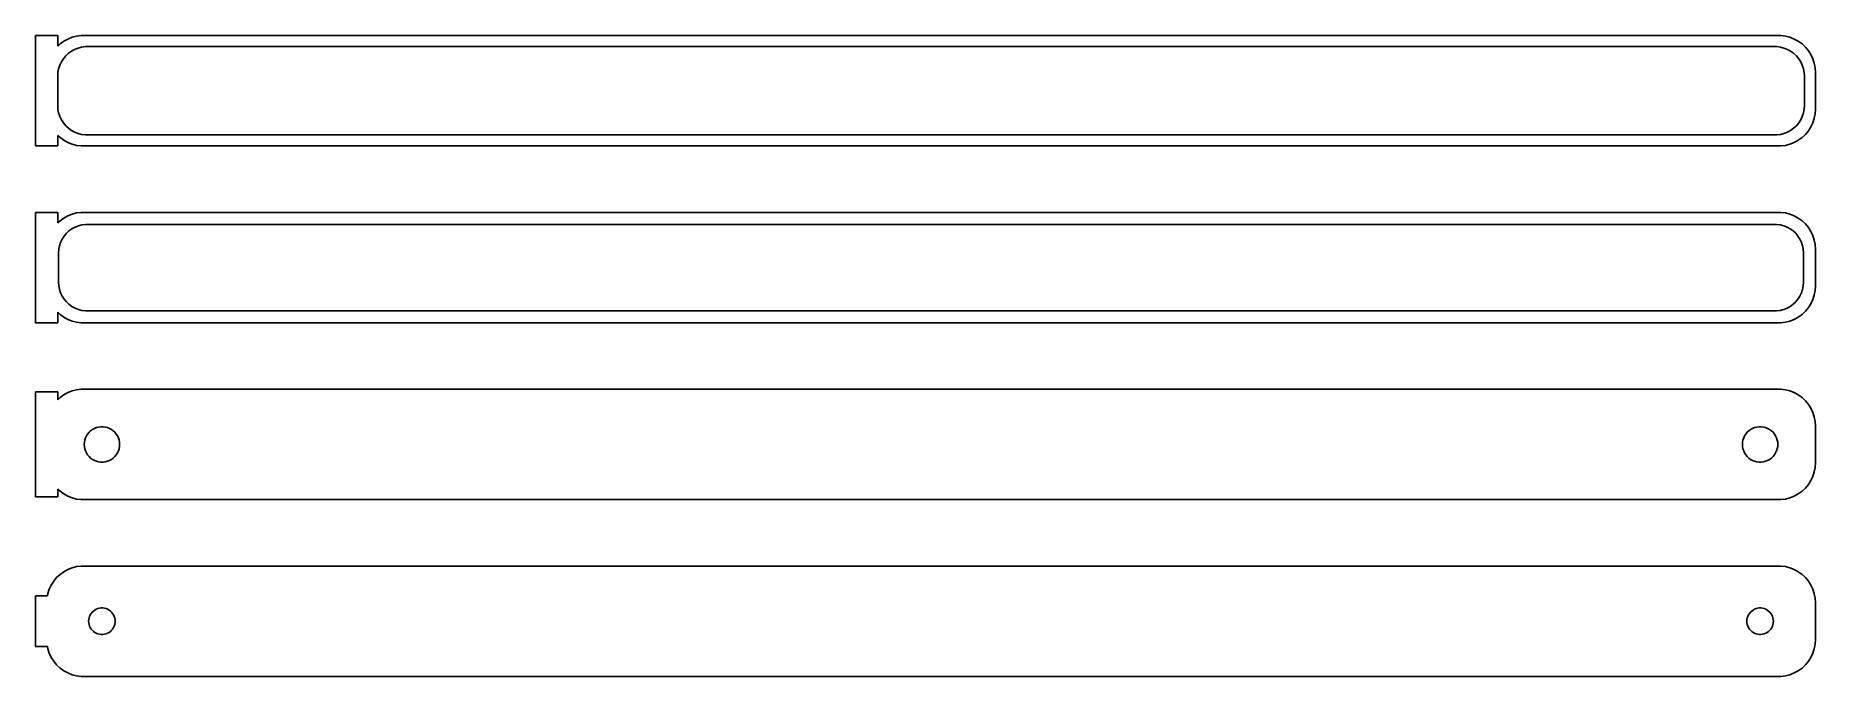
# Model space of a CAD drawing. Header units: metres. Extents: x -122 to 120, y 65 to 151.
import ezdxf

# ---------------------------------------------------------------- set-up
doc = ezdxf.new("R2010")
doc.units = ezdxf.units.M

msp = doc.modelspace()

# ---------------------------------------------------------------- linework, layer by layer
for p, q in [((-118.5, 151.49), (-121.5, 151.49)), ((-121.5, 151.49), (-121.5, 136.51)), ((-118.5, 150.059), (-118.5, 151.49)), ((-118.187, 150.353), (-118.5, 150.059)), ((-117.679, 150.722), (-118.187, 150.353)), ((-117.129, 151.024), (-117.679, 150.722)), ((-116.545, 151.255), (-117.129, 151.024)), ((-115.937, 151.411), (-116.545, 151.255)), ((-116.203, 149.619), (-115.736, 149.804)), ((-115.314, 151.49), (-115.937, 151.411)), ((-115.736, 149.804), (-115.25, 149.929)), ((115.314, 151.49), (-115.314, 151.49)), ((-115.25, 149.929), (-114.751, 149.992)), ((-114.751, 149.992), (114.751, 149.992)), ((114.751, 149.992), (115.25, 149.929)), ((115.25, 149.929), (115.736, 149.804)), ((115.937, 151.411), (115.314, 151.49)), ((115.736, 149.804), (116.203, 149.619)), ((116.545, 151.255), (115.937, 151.411)), ((117.129, 151.024), (116.545, 151.255)), ((117.679, 150.722), (117.129, 151.024)), ((118.187, 150.353), (117.679, 150.722)), ((118.645, 149.923), (118.187, 150.353)), ((119.045, 149.439), (118.645, 149.923)), ((-118.374, 146.995), (-118.219, 147.472)), ((-118.219, 147.472), (-118.005, 147.927)), ((-118.005, 147.927), (-117.736, 148.351)), ((-117.736, 148.351), (-117.416, 148.738)), ((-117.416, 148.738), (-117.05, 149.082)), ((-117.05, 149.082), (-116.643, 149.377)), ((-116.643, 149.377), (-116.203, 149.619)), ((116.203, 149.619), (116.643, 149.377)), ((116.643, 149.377), (117.05, 149.082)), ((117.05, 149.082), (117.416, 148.738)), ((117.416, 148.738), (117.736, 148.351)), ((117.736, 148.351), (118.005, 147.927)), ((118.005, 147.927), (118.219, 147.472)), ((118.219, 147.472), (118.374, 146.995)), ((119.382, 148.909), (119.045, 149.439)), ((119.649, 148.341), (119.382, 148.909)), ((119.843, 147.743), (119.649, 148.341)), ((119.961, 147.127), (119.843, 147.743)), ((-118.5, 146), (-118.468, 146.501)), ((-118.5, 142), (-118.5, 146)), ((-118.468, 146.501), (-118.374, 146.995)), ((118.374, 146.995), (118.468, 146.501)), ((118.468, 146.501), (118.5, 146)), ((118.5, 146), (118.5, 142)), ((120, 146.5), (119.961, 147.127)), ((120, 141.5), (120, 146.5)), ((-118.468, 141.499), (-118.5, 142)), ((-118.374, 141.005), (-118.468, 141.499)), ((-118.219, 140.528), (-118.374, 141.005)), ((-118.005, 140.073), (-118.219, 140.528)), ((-117.736, 139.649), (-118.005, 140.073)), ((118.005, 140.073), (117.736, 139.649)), ((118.219, 140.528), (118.005, 140.073)), ((118.374, 141.005), (118.219, 140.528)), ((118.468, 141.499), (118.374, 141.005)), ((118.5, 142), (118.468, 141.499)), ((119.649, 139.659), (119.843, 140.257)), ((119.843, 140.257), (119.961, 140.873)), ((119.961, 140.873), (120, 141.5)), ((-118.5, 137.941), (-118.187, 137.647)), ((-118.5, 136.51), (-118.5, 137.941)), ((-117.416, 139.262), (-117.736, 139.649)), ((-117.05, 138.918), (-117.416, 139.262)), ((-116.643, 138.623), (-117.05, 138.918)), ((-116.203, 138.381), (-116.643, 138.623)), ((-115.736, 138.196), (-116.203, 138.381)), ((-115.25, 138.071), (-115.736, 138.196)), ((-114.751, 138.008), (-115.25, 138.071)), ((114.751, 138.008), (-114.751, 138.008)), ((115.25, 138.071), (114.751, 138.008)), ((115.736, 138.196), (115.25, 138.071)), ((116.203, 138.381), (115.736, 138.196)), ((116.643, 138.623), (116.203, 138.381)), ((117.05, 138.918), (116.643, 138.623)), ((117.416, 139.262), (117.05, 138.918)), ((117.736, 139.649), (117.416, 139.262)), ((118.187, 137.647), (118.645, 138.077)), ((118.645, 138.077), (119.045, 138.561)), ((119.045, 138.561), (119.382, 139.091)), ((119.382, 139.091), (119.649, 139.659)), ((-121.5, 136.51), (-118.5, 136.51)), ((-118.187, 137.647), (-117.679, 137.278)), ((-117.679, 137.278), (-117.129, 136.976)), ((-117.129, 136.976), (-116.545, 136.745)), ((-116.545, 136.745), (-115.937, 136.589)), ((-115.937, 136.589), (-115.314, 136.51)), ((-115.314, 136.51), (115.314, 136.51)), ((115.314, 136.51), (115.937, 136.589)), ((115.937, 136.589), (116.545, 136.745)), ((116.545, 136.745), (117.129, 136.976)), ((117.129, 136.976), (117.679, 137.278)), ((117.679, 137.278), (118.187, 137.647)), ((-118.5, 127.49), (-121.5, 127.49)), ((-121.5, 127.49), (-121.5, 112.51)), ((-118.5, 126.059), (-118.5, 127.49)), ((-118.187, 126.353), (-118.5, 126.059)), ((-117.679, 126.722), (-118.187, 126.353)), ((-117.129, 127.024), (-117.679, 126.722)), ((-116.545, 127.255), (-117.129, 127.024)), ((-115.937, 127.411), (-116.545, 127.255)), ((-116.149, 125.504), (-115.697, 125.683)), ((-115.314, 127.49), (-115.937, 127.411)), ((-115.697, 125.683), (-115.226, 125.804)), ((115.314, 127.49), (-115.314, 127.49)), ((-115.226, 125.804), (-114.743, 125.865)), ((-114.743, 125.865), (114.743, 125.865)), ((114.743, 125.865), (115.226, 125.804)), ((115.226, 125.804), (115.697, 125.683)), ((115.937, 127.411), (115.314, 127.49)), ((115.697, 125.683), (116.149, 125.504)), ((116.545, 127.255), (115.937, 127.411)), ((117.129, 127.024), (116.545, 127.255)), ((117.679, 126.722), (117.129, 127.024)), ((118.187, 126.353), (117.679, 126.722)), ((118.645, 125.923), (118.187, 126.353)), ((119.045, 125.439), (118.645, 125.923)), ((-118.251, 122.963), (-118.101, 123.426)), ((-118.101, 123.426), (-117.894, 123.866)), ((-117.894, 123.866), (-117.633, 124.276)), ((-117.633, 124.276), (-117.323, 124.651)), ((-117.323, 124.651), (-116.969, 124.984)), ((-116.969, 124.984), (-116.575, 125.27)), ((-116.575, 125.27), (-116.149, 125.504)), ((116.149, 125.504), (116.575, 125.27)), ((116.575, 125.27), (116.969, 124.984)), ((116.969, 124.984), (117.323, 124.651)), ((117.323, 124.651), (117.633, 124.276)), ((117.633, 124.276), (117.894, 123.866)), ((117.894, 123.866), (118.101, 123.426)), ((118.101, 123.426), (118.251, 122.963)), ((119.382, 124.909), (119.045, 125.439)), ((119.649, 124.341), (119.382, 124.909)), ((119.843, 123.743), (119.649, 124.341)), ((119.961, 123.127), (119.843, 123.743)), ((-118.373, 122), (-118.342, 122.485)), ((-118.373, 118), (-118.373, 122)), ((-118.342, 122.485), (-118.251, 122.963)), ((118.251, 122.963), (118.342, 122.485)), ((118.342, 122.485), (118.373, 122)), ((118.373, 122), (118.373, 118)), ((120, 122.5), (119.961, 123.127)), ((120, 117.5), (120, 122.5)), ((-118.342, 117.515), (-118.373, 118)), ((-118.251, 117.037), (-118.342, 117.515)), ((-118.101, 116.574), (-118.251, 117.037)), ((-117.894, 116.134), (-118.101, 116.574)), ((-117.633, 115.724), (-117.894, 116.134)), ((117.894, 116.134), (117.633, 115.724)), ((118.101, 116.574), (117.894, 116.134)), ((118.251, 117.037), (118.101, 116.574)), ((118.342, 117.515), (118.251, 117.037)), ((118.373, 118), (118.342, 117.515)), ((119.649, 115.659), (119.843, 116.257)), ((119.843, 116.257), (119.961, 116.873)), ((119.961, 116.873), (120, 117.5)), ((-118.5, 113.941), (-118.187, 113.647)), ((-118.5, 112.51), (-118.5, 113.941)), ((-118.187, 113.647), (-117.679, 113.278)), ((-117.323, 115.349), (-117.633, 115.724)), ((-116.969, 115.016), (-117.323, 115.349)), ((-116.575, 114.73), (-116.969, 115.016)), ((-116.149, 114.496), (-116.575, 114.73)), ((-115.697, 114.317), (-116.149, 114.496)), ((-115.226, 114.196), (-115.697, 114.317)), ((-114.743, 114.135), (-115.226, 114.196)), ((114.743, 114.135), (-114.743, 114.135)), ((115.226, 114.196), (114.743, 114.135)), ((115.697, 114.317), (115.226, 114.196)), ((116.149, 114.496), (115.697, 114.317)), ((116.575, 114.73), (116.149, 114.496)), ((116.969, 115.016), (116.575, 114.73)), ((117.323, 115.349), (116.969, 115.016)), ((117.633, 115.724), (117.323, 115.349)), ((117.679, 113.278), (118.187, 113.647)), ((118.187, 113.647), (118.645, 114.077)), ((118.645, 114.077), (119.045, 114.561)), ((119.045, 114.561), (119.382, 115.091)), ((119.382, 115.091), (119.649, 115.659)), ((-121.5, 112.51), (-118.5, 112.51)), ((-117.679, 113.278), (-117.129, 112.976)), ((-117.129, 112.976), (-116.545, 112.745)), ((-116.545, 112.745), (-115.937, 112.589)), ((-115.937, 112.589), (-115.314, 112.51)), ((-115.314, 112.51), (115.314, 112.51)), ((115.314, 112.51), (115.937, 112.589)), ((115.937, 112.589), (116.545, 112.745)), ((116.545, 112.745), (117.129, 112.976)), ((117.129, 112.976), (117.679, 113.278)), ((-118.5, 103.115), (-121.5, 103.115)), ((-121.5, 103.115), (-121.5, 88.8852)), ((-118.5, 102.059), (-118.5, 103.115)), ((-118.187, 102.353), (-118.5, 102.059)), ((-117.679, 102.722), (-118.187, 102.353)), ((-117.129, 103.024), (-117.679, 102.722)), ((-116.545, 103.255), (-117.129, 103.024)), ((-115.937, 103.411), (-116.545, 103.255)), ((-115.314, 103.49), (-115.937, 103.411)), ((115.314, 103.49), (-115.314, 103.49)), ((115.937, 103.411), (115.314, 103.49)), ((116.545, 103.255), (115.937, 103.411)), ((117.129, 103.024), (116.545, 103.255)), ((117.679, 102.722), (117.129, 103.024)), ((118.187, 102.353), (117.679, 102.722)), ((118.645, 101.923), (118.187, 102.353)), ((119.045, 101.439), (118.645, 101.923)), ((119.382, 100.909), (119.045, 101.439)), ((119.649, 100.341), (119.382, 100.909)), ((119.843, 99.7434), (119.649, 100.341)), ((119.961, 99.1267), (119.843, 99.7434)), ((120, 98.5), (119.961, 99.1267)), ((-114.825, 96.5968), (-114.731, 96.8835)), ((-114.731, 96.8835), (-114.603, 97.1562)), ((-114.603, 97.1562), (-114.442, 97.4107)), ((-114.442, 97.4107), (-114.25, 97.6429)), ((-114.25, 97.6429), (-114.03, 97.8492)), ((-114.03, 97.8492), (-113.786, 98.0264)), ((-113.786, 98.0264), (-113.522, 98.1716)), ((-113.522, 98.1716), (-113.242, 98.2825)), ((-113.242, 98.2825), (-112.95, 98.3575)), ((-112.95, 98.3575), (-112.651, 98.3953)), ((-112.651, 98.3953), (-112.349, 98.3953)), ((-112.349, 98.3953), (-112.05, 98.3575)), ((-112.05, 98.3575), (-111.758, 98.2825)), ((-111.758, 98.2825), (-111.478, 98.1716)), ((-111.478, 98.1716), (-111.214, 98.0264)), ((-111.214, 98.0264), (-110.97, 97.8492)), ((-110.97, 97.8492), (-110.75, 97.6429)), ((-110.75, 97.6429), (-110.558, 97.4107)), ((-110.558, 97.4107), (-110.397, 97.1562)), ((-110.397, 97.1562), (-110.269, 96.8835)), ((-110.269, 96.8835), (-110.175, 96.5968)), ((110.175, 96.5968), (110.269, 96.8835)), ((110.269, 96.8835), (110.397, 97.1562)), ((110.397, 97.1562), (110.558, 97.4107)), ((110.558, 97.4107), (110.75, 97.6429)), ((110.75, 97.6429), (110.97, 97.8492)), ((110.97, 97.8492), (111.214, 98.0264)), ((111.214, 98.0264), (111.478, 98.1716)), ((111.478, 98.1716), (111.758, 98.2825)), ((111.758, 98.2825), (112.05, 98.3575)), ((112.05, 98.3575), (112.349, 98.3953)), ((112.349, 98.3953), (112.651, 98.3953)), ((112.651, 98.3953), (112.95, 98.3575)), ((112.95, 98.3575), (113.242, 98.2825)), ((113.242, 98.2825), (113.522, 98.1716)), ((113.522, 98.1716), (113.786, 98.0264)), ((113.786, 98.0264), (114.03, 97.8492)), ((114.03, 97.8492), (114.25, 97.6429)), ((114.25, 97.6429), (114.442, 97.4107)), ((114.442, 97.4107), (114.603, 97.1562)), ((114.603, 97.1562), (114.731, 96.8835)), ((114.731, 96.8835), (114.825, 96.5968)), ((120, 93.5), (120, 98.5)), ((-114.9, 96), (-114.881, 96.3008)), ((-114.881, 95.6992), (-114.9, 96)), ((-114.881, 96.3008), (-114.825, 96.5968)), ((-114.825, 95.4032), (-114.881, 95.6992)), ((-114.731, 95.1165), (-114.825, 95.4032)), ((-114.603, 94.8438), (-114.731, 95.1165)), ((-114.442, 94.5893), (-114.603, 94.8438)), ((-114.25, 94.3571), (-114.442, 94.5893)), ((-114.03, 94.1508), (-114.25, 94.3571)), ((-110.75, 94.3571), (-110.97, 94.1508)), ((-110.558, 94.5893), (-110.75, 94.3571)), ((-110.397, 94.8438), (-110.558, 94.5893)), ((-110.269, 95.1165), (-110.397, 94.8438)), ((-110.175, 95.4032), (-110.269, 95.1165)), ((-110.175, 96.5968), (-110.119, 96.3008)), ((-110.119, 95.6992), (-110.175, 95.4032)), ((-110.119, 96.3008), (-110.1, 96)), ((-110.1, 96), (-110.119, 95.6992)), ((110.1, 96), (110.119, 96.3008)), ((110.119, 95.6992), (110.1, 96)), ((110.119, 96.3008), (110.175, 96.5968)), ((110.175, 95.4032), (110.119, 95.6992)), ((110.269, 95.1165), (110.175, 95.4032)), ((110.397, 94.8438), (110.269, 95.1165)), ((110.558, 94.5893), (110.397, 94.8438)), ((110.75, 94.3571), (110.558, 94.5893)), ((110.97, 94.1508), (110.75, 94.3571)), ((114.25, 94.3571), (114.03, 94.1508)), ((114.442, 94.5893), (114.25, 94.3571)), ((114.603, 94.8438), (114.442, 94.5893)), ((114.731, 95.1165), (114.603, 94.8438)), ((114.825, 95.4032), (114.731, 95.1165)), ((114.825, 96.5968), (114.881, 96.3008)), ((114.881, 95.6992), (114.825, 95.4032)), ((114.881, 96.3008), (114.9, 96)), ((114.9, 96), (114.881, 95.6992)), ((-113.786, 93.9736), (-114.03, 94.1508)), ((-113.522, 93.8284), (-113.786, 93.9736)), ((-113.242, 93.7175), (-113.522, 93.8284)), ((-112.95, 93.6425), (-113.242, 93.7175)), ((-112.651, 93.6047), (-112.95, 93.6425)), ((-112.349, 93.6047), (-112.651, 93.6047)), ((-112.05, 93.6425), (-112.349, 93.6047)), ((-111.758, 93.7175), (-112.05, 93.6425)), ((-111.478, 93.8284), (-111.758, 93.7175)), ((-111.214, 93.9736), (-111.478, 93.8284)), ((-110.97, 94.1508), (-111.214, 93.9736)), ((111.214, 93.9736), (110.97, 94.1508)), ((111.478, 93.8284), (111.214, 93.9736)), ((111.758, 93.7175), (111.478, 93.8284)), ((112.05, 93.6425), (111.758, 93.7175)), ((112.349, 93.6047), (112.05, 93.6425)), ((112.651, 93.6047), (112.349, 93.6047)), ((112.95, 93.6425), (112.651, 93.6047)), ((113.242, 93.7175), (112.95, 93.6425)), ((113.522, 93.8284), (113.242, 93.7175)), ((113.786, 93.9736), (113.522, 93.8284)), ((114.03, 94.1508), (113.786, 93.9736)), ((119.649, 91.6594), (119.843, 92.2566)), ((119.843, 92.2566), (119.961, 92.8733)), ((119.961, 92.8733), (120, 93.5)), ((-118.5, 88.8852), (-118.5, 89.9413)), ((-118.5, 89.9413), (-118.187, 89.6474)), ((-118.187, 89.6474), (-117.679, 89.2784)), ((117.679, 89.2784), (118.187, 89.6474)), ((118.187, 89.6474), (118.645, 90.0773)), ((118.645, 90.0773), (119.045, 90.5611)), ((119.045, 90.5611), (119.382, 91.0912)), ((119.382, 91.0912), (119.649, 91.6594)), ((-121.5, 88.8852), (-118.5, 88.8852)), ((-117.679, 89.2784), (-117.129, 88.9759)), ((-117.129, 88.9759), (-116.545, 88.7447)), ((-116.545, 88.7447), (-115.937, 88.5886)), ((-115.937, 88.5886), (-115.314, 88.5099)), ((-115.314, 88.5099), (115.314, 88.5099)), ((115.314, 88.5099), (115.937, 88.5886)), ((115.937, 88.5886), (116.545, 88.7447)), ((116.545, 88.7447), (117.129, 88.9759)), ((117.129, 88.9759), (117.679, 89.2784)), ((-119.045, 77.4389), (-119.382, 76.9088)), ((-118.645, 77.9227), (-119.045, 77.4389)), ((-118.187, 78.3526), (-118.645, 77.9227)), ((-117.679, 78.7216), (-118.187, 78.3526)), ((-117.129, 79.0241), (-117.679, 78.7216)), ((-116.545, 79.2553), (-117.129, 79.0241)), ((-115.937, 79.4114), (-116.545, 79.2553)), ((-115.314, 79.4901), (-115.937, 79.4114)), ((115.314, 79.4901), (-115.314, 79.4901)), ((115.937, 79.4114), (115.314, 79.4901)), ((116.545, 79.2553), (115.937, 79.4114)), ((117.129, 79.0241), (116.545, 79.2553)), ((117.679, 78.7216), (117.129, 79.0241)), ((118.187, 78.3526), (117.679, 78.7216)), ((118.645, 77.9227), (118.187, 78.3526)), ((119.045, 77.4389), (118.645, 77.9227)), ((119.382, 76.9088), (119.045, 77.4389)), ((-119.9, 75.4442), (-121.5, 75.4442)), ((-121.5, 75.4442), (-121.5, 68.5558)), ((-119.843, 75.7434), (-119.9, 75.4442)), ((-119.649, 76.3406), (-119.843, 75.7434)), ((-119.382, 76.9088), (-119.649, 76.3406)), ((119.649, 76.3406), (119.382, 76.9088)), ((119.843, 75.7434), (119.649, 76.3406)), ((119.961, 75.1267), (119.843, 75.7434)), ((120, 74.5), (119.961, 75.1267)), ((-114.243, 72.4476), (-114.174, 72.6626)), ((-114.174, 72.6626), (-114.077, 72.8671)), ((-114.077, 72.8671), (-113.956, 73.058)), ((-113.956, 73.058), (-113.812, 73.2322)), ((-113.812, 73.2322), (-113.647, 73.3869)), ((-113.647, 73.3869), (-113.464, 73.5198)), ((-113.464, 73.5198), (-113.266, 73.6287)), ((-113.266, 73.6287), (-113.056, 73.7119)), ((-113.056, 73.7119), (-112.837, 73.7681)), ((-112.837, 73.7681), (-112.613, 73.7964)), ((-112.613, 73.7964), (-112.387, 73.7964)), ((-112.387, 73.7964), (-112.163, 73.7681)), ((-112.163, 73.7681), (-111.944, 73.7119)), ((-111.944, 73.7119), (-111.734, 73.6287)), ((-111.734, 73.6287), (-111.536, 73.5198)), ((-111.536, 73.5198), (-111.353, 73.3869)), ((-111.353, 73.3869), (-111.188, 73.2322)), ((-111.188, 73.2322), (-111.044, 73.058)), ((-111.044, 73.058), (-110.923, 72.8671)), ((-110.923, 72.8671), (-110.826, 72.6626)), ((-110.826, 72.6626), (-110.757, 72.4476)), ((110.757, 72.4476), (110.826, 72.6626)), ((110.826, 72.6626), (110.923, 72.8671)), ((110.923, 72.8671), (111.044, 73.058)), ((111.044, 73.058), (111.188, 73.2322)), ((111.188, 73.2322), (111.353, 73.3869)), ((111.353, 73.3869), (111.536, 73.5198)), ((111.536, 73.5198), (111.734, 73.6287)), ((111.734, 73.6287), (111.944, 73.7119)), ((111.944, 73.7119), (112.163, 73.7681)), ((112.163, 73.7681), (112.387, 73.7964)), ((112.387, 73.7964), (112.613, 73.7964)), ((112.613, 73.7964), (112.837, 73.7681)), ((112.837, 73.7681), (113.056, 73.7119)), ((113.056, 73.7119), (113.266, 73.6287)), ((113.266, 73.6287), (113.464, 73.5198)), ((113.464, 73.5198), (113.647, 73.3869)), ((113.647, 73.3869), (113.812, 73.2322)), ((113.812, 73.2322), (113.956, 73.058)), ((113.956, 73.058), (114.077, 72.8671)), ((114.077, 72.8671), (114.174, 72.6626)), ((114.174, 72.6626), (114.243, 72.4476)), ((120, 69.5), (120, 74.5)), ((-114.3, 72), (-114.286, 72.2256)), ((-114.286, 71.7744), (-114.3, 72)), ((-114.286, 72.2256), (-114.243, 72.4476)), ((-114.243, 71.5524), (-114.286, 71.7744)), ((-114.174, 71.3374), (-114.243, 71.5524)), ((-114.077, 71.1329), (-114.174, 71.3374)), ((-113.956, 70.942), (-114.077, 71.1329)), ((-113.812, 70.7678), (-113.956, 70.942)), ((-113.647, 70.6131), (-113.812, 70.7678)), ((-113.464, 70.4802), (-113.647, 70.6131)), ((-113.266, 70.3713), (-113.464, 70.4802)), ((-113.056, 70.2881), (-113.266, 70.3713)), ((-112.837, 70.2319), (-113.056, 70.2881)), ((-112.613, 70.2036), (-112.837, 70.2319)), ((-112.387, 70.2036), (-112.613, 70.2036)), ((-112.163, 70.2319), (-112.387, 70.2036)), ((-111.944, 70.2881), (-112.163, 70.2319)), ((-111.734, 70.3713), (-111.944, 70.2881)), ((-111.536, 70.4802), (-111.734, 70.3713)), ((-111.353, 70.6131), (-111.536, 70.4802)), ((-111.188, 70.7678), (-111.353, 70.6131)), ((-111.044, 70.942), (-111.188, 70.7678)), ((-110.923, 71.1329), (-111.044, 70.942)), ((-110.826, 71.3374), (-110.923, 71.1329)), ((-110.757, 71.5524), (-110.826, 71.3374)), ((-110.757, 72.4476), (-110.714, 72.2256)), ((-110.714, 71.7744), (-110.757, 71.5524)), ((-110.714, 72.2256), (-110.7, 72)), ((-110.7, 72), (-110.714, 71.7744)), ((110.7, 72), (110.714, 72.2256)), ((110.714, 71.7744), (110.7, 72)), ((110.714, 72.2256), (110.757, 72.4476)), ((110.757, 71.5524), (110.714, 71.7744)), ((110.826, 71.3374), (110.757, 71.5524)), ((110.923, 71.1329), (110.826, 71.3374)), ((111.044, 70.942), (110.923, 71.1329)), ((111.188, 70.7678), (111.044, 70.942)), ((111.353, 70.6131), (111.188, 70.7678)), ((111.536, 70.4802), (111.353, 70.6131)), ((111.734, 70.3713), (111.536, 70.4802)), ((111.944, 70.2881), (111.734, 70.3713)), ((112.163, 70.2319), (111.944, 70.2881)), ((112.387, 70.2036), (112.163, 70.2319)), ((112.613, 70.2036), (112.387, 70.2036)), ((112.837, 70.2319), (112.613, 70.2036)), ((113.056, 70.2881), (112.837, 70.2319)), ((113.266, 70.3713), (113.056, 70.2881)), ((113.464, 70.4802), (113.266, 70.3713)), ((113.647, 70.6131), (113.464, 70.4802)), ((113.812, 70.7678), (113.647, 70.6131)), ((113.956, 70.942), (113.812, 70.7678)), ((114.077, 71.1329), (113.956, 70.942)), ((114.174, 71.3374), (114.077, 71.1329)), ((114.243, 71.5524), (114.174, 71.3374)), ((114.243, 72.4476), (114.286, 72.2256)), ((114.286, 71.7744), (114.243, 71.5524)), ((114.286, 72.2256), (114.3, 72)), ((114.3, 72), (114.286, 71.7744)), ((-121.5, 68.5558), (-119.9, 68.5558)), ((-119.9, 68.5558), (-119.843, 68.2566)), ((-119.843, 68.2566), (-119.649, 67.6594)), ((-119.649, 67.6594), (-119.382, 67.0912)), ((119.382, 67.0912), (119.649, 67.6594)), ((119.649, 67.6594), (119.843, 68.2566)), ((119.843, 68.2566), (119.961, 68.8733)), ((119.961, 68.8733), (120, 69.5)), ((-119.382, 67.0912), (-119.045, 66.5611)), ((-119.045, 66.5611), (-118.645, 66.0773)), ((-118.645, 66.0773), (-118.187, 65.6474)), ((-118.187, 65.6474), (-117.679, 65.2784)), ((-117.679, 65.2784), (-117.129, 64.9759)), ((117.129, 64.9759), (117.679, 65.2784)), ((117.679, 65.2784), (118.187, 65.6474)), ((118.187, 65.6474), (118.645, 66.0773)), ((118.645, 66.0773), (119.045, 66.5611)), ((119.045, 66.5611), (119.382, 67.0912)), ((-117.129, 64.9759), (-116.545, 64.7447)), ((-116.545, 64.7447), (-115.937, 64.5886)), ((-115.937, 64.5886), (-115.314, 64.5099)), ((-115.314, 64.5099), (115.314, 64.5099)), ((115.314, 64.5099), (115.937, 64.5886)), ((115.937, 64.5886), (116.545, 64.7447)), ((116.545, 64.7447), (117.129, 64.9759))]:
    msp.add_line(p, q)

doc.saveas('drawing.dxf')
